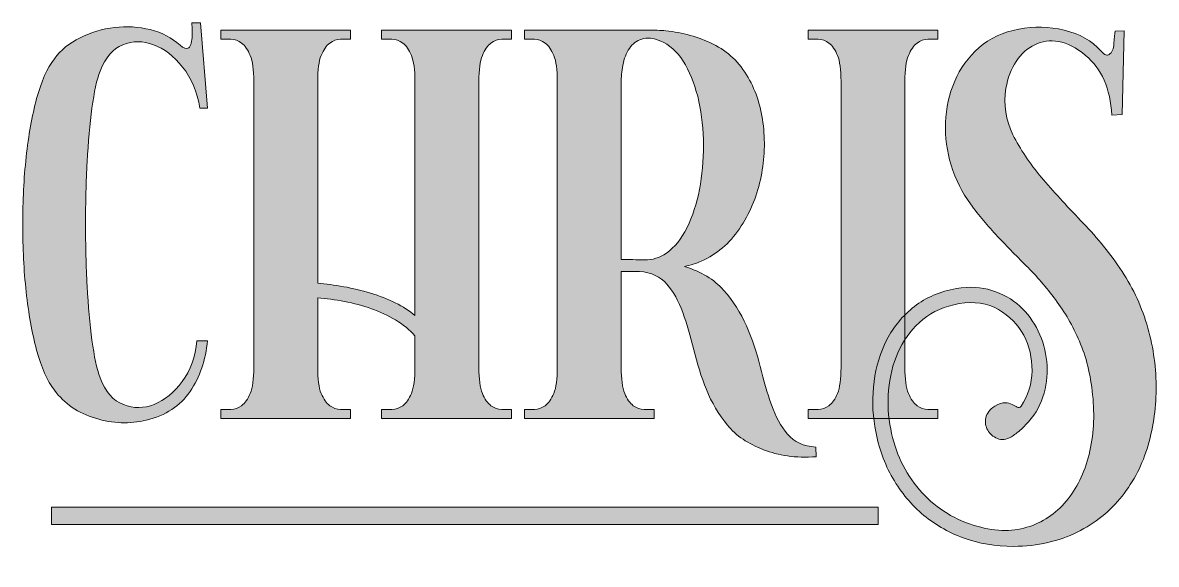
# Model space of a CAD drawing. Header units: inches. Extents: x 51 to 1029, y -812 to -272.
# Drawn here: x 50.5 to 389.5, y -611.8 to -449.8 of the extents above; entities that cross this region are included whole.
import ezdxf

# ---------------------------------------------------------------- set-up
doc = ezdxf.new("R2010")
doc.units = ezdxf.units.IN
doc.header["$MEASUREMENT"] = 0
doc.layers.add('Layer 1', color=7, linetype='Continuous')

# ---------------------------------------------------------------- blocks, each defined once
blk = doc.blocks.new('block 3')
at = {"layer": 'Layer 1', "true_color": 0xd81c2b}
h = blk.add_hatch(color=242, dxfattribs=at)
h.dxf.hatch_style = 2
edge = h.paths.add_edge_path()
edge.add_spline(control_points=[(73.64, -464.28), (72.68, -466.85), (71.88, -470.55), (71.23, -475.37), (70.59, -480.19), (70.11, -485.54), (69.79, -491.43), (69.47, -497.33), (69.31, -503.51), (69.31, -509.99), (69.31, -516.47), (69.47, -522.69), (69.79, -528.63), (70.11, -534.58), (70.59, -539.96), (71.23, -544.78), (71.88, -549.6), (72.68, -553.35), (73.64, -556.03), (75.25, -560.2), (77.58, -562.88), (80.63, -564.06), (83.69, -565.24), (86.76, -565.21), (89.87, -563.98), (92.98, -562.75), (95.76, -560.47), (98.23, -557.15), (100.69, -553.83), (102.14, -549.76), (102.56, -544.94), (102.56, -544.94), (105.78, -544.94), (105.78, -544.94), (105.24, -550.72), (103.5, -555.79), (100.56, -560.12), (97.61, -564.46), (93.25, -567.33), (87.46, -568.72), (82.53, -569.9), (77.47, -569.71), (72.28, -568.16), (67.08, -566.61), (62.98, -563.79), (59.99, -559.72), (57.84, -556.94), (56.08, -552.95), (54.68, -547.75), (53.29, -542.56), (52.25, -536.75), (51.55, -530.32), (50.85, -523.89), (50.51, -517.17), (50.51, -510.15), (50.51, -503.14), (50.85, -496.42), (51.55, -489.99), (52.25, -483.56), (53.29, -477.75), (54.68, -472.55), (56.08, -467.36), (57.84, -463.37), (59.99, -460.59), (61.92, -458.01), (64.48, -455.93), (67.7, -454.32), (70.91, -452.71), (74.34, -451.7), (77.98, -451.27), (81.62, -450.84), (85.19, -451.05), (88.67, -451.91), (92.15, -452.77), (95.12, -454.32), (97.58, -456.57), (98.55, -457.53), (99.4, -457.8), (100.16, -457.37), (100.48, -457.05), (100.72, -456.57), (100.88, -455.93), (101.04, -455.28), (101.14, -454.56), (101.2, -453.76), (101.25, -452.95), (101.25, -452.21), (101.2, -451.51), (101.14, -450.81), (101.12, -450.25), (101.12, -449.82), (101.12, -449.82), (103.69, -449.82), (103.69, -449.82), (103.69, -449.82), (105.78, -475.37), (105.78, -475.37), (105.78, -475.37), (103.53, -475.37), (103.53, -475.37), (102.67, -470.44), (100.93, -466.34), (98.31, -463.08), (95.68, -459.81), (92.79, -457.59), (89.63, -456.41), (86.47, -455.23), (83.42, -455.23), (80.47, -456.41), (77.53, -457.59), (75.25, -460.21), (73.64, -464.28)], knot_values=[0, 0, 0, 0, 1, 1, 1, 2, 2, 2, 3, 3, 3, 4, 4, 4, 5, 5, 5, 6, 6, 6, 7, 7, 7, 8, 8, 8, 9, 9, 9, 10, 10, 10, 11, 11, 11, 12, 12, 12, 13, 13, 13, 14, 14, 14, 15, 15, 15, 16, 16, 16, 17, 17, 17, 18, 18, 18, 19, 19, 19, 20, 20, 20, 21, 21, 21, 22, 22, 22, 23, 23, 23, 24, 24, 24, 25, 25, 25, 26, 26, 26, 27, 27, 27, 28, 28, 28, 29, 29, 29, 30, 30, 30, 31, 31, 31, 32, 32, 32, 33, 33, 33, 34, 34, 34, 35, 35, 35, 36, 36, 36, 37, 37, 37, 37], degree=3, periodic=1)
h = blk.add_hatch(color=242, dxfattribs=at)
h.dxf.hatch_style = 2
edge = h.paths.add_edge_path()
edge.add_spline(control_points=[(196.72, -454.8), (195.86, -454.8), (194.87, -454.8), (193.75, -454.8), (192.62, -454.8), (191.55, -455.18), (190.54, -455.93), (189.52, -456.68), (188.66, -457.91), (187.96, -459.62), (187.27, -461.34), (186.92, -463.91), (186.92, -467.33), (186.92, -467.33), (186.92, -552.97), (186.92, -552.97), (186.92, -556.4), (187.27, -558.97), (187.96, -560.69), (188.66, -562.4), (189.52, -563.63), (190.54, -564.38), (191.55, -565.13), (192.62, -565.51), (193.75, -565.51), (194.87, -565.51), (195.86, -565.51), (196.72, -565.51), (196.72, -565.51), (196.72, -568.24), (196.72, -568.24), (196.72, -568.24), (157.84, -568.24), (157.84, -568.24), (157.84, -568.24), (157.84, -565.51), (157.84, -565.51), (158.69, -565.51), (159.71, -565.51), (160.89, -565.51), (162.07, -565.51), (163.16, -565.13), (164.18, -564.38), (165.2, -563.63), (166.06, -562.4), (166.75, -560.69), (167.45, -558.97), (167.8, -556.4), (167.8, -552.97), (167.8, -552.97), (167.8, -543.49), (167.8, -543.49), (166.19, -541.67), (164.26, -540.1), (162.02, -538.75), (159.77, -537.42), (157.36, -536.29), (154.79, -535.38), (152.21, -534.47), (149.53, -533.75), (146.75, -533.21), (143.96, -532.67), (141.29, -532.3), (138.72, -532.09), (138.72, -532.09), (138.72, -552.97), (138.72, -552.97), (138.72, -556.4), (139.06, -558.97), (139.76, -560.69), (140.46, -562.4), (141.31, -563.63), (142.33, -564.38), (143.35, -565.13), (144.42, -565.51), (145.55, -565.51), (146.67, -565.51), (147.66, -565.51), (148.52, -565.51), (148.52, -565.51), (148.52, -568.24), (148.52, -568.24), (148.52, -568.24), (109.8, -568.24), (109.8, -568.24), (109.8, -568.24), (109.8, -565.51), (109.8, -565.51), (110.65, -565.51), (111.64, -565.51), (112.77, -565.51), (113.89, -565.51), (114.96, -565.13), (115.98, -564.38), (117, -563.63), (117.85, -562.4), (118.55, -560.69), (119.25, -558.97), (119.6, -556.4), (119.6, -552.97), (119.6, -552.97), (119.6, -467.33), (119.6, -467.33), (119.6, -463.91), (119.25, -461.34), (118.55, -459.62), (117.85, -457.91), (117, -456.68), (115.98, -455.93), (114.96, -455.18), (113.89, -454.8), (112.77, -454.8), (111.64, -454.8), (110.65, -454.8), (109.8, -454.8), (109.8, -454.8), (109.8, -452.07), (109.8, -452.07), (109.8, -452.07), (148.52, -452.07), (148.52, -452.07), (148.52, -452.07), (148.52, -454.8), (148.52, -454.8), (147.66, -454.8), (146.67, -454.8), (145.55, -454.8), (144.42, -454.8), (143.35, -455.18), (142.33, -455.93), (141.31, -456.68), (140.46, -457.91), (139.76, -459.62), (139.06, -461.34), (138.72, -463.91), (138.72, -467.33), (138.72, -467.33), (138.72, -527.75), (138.72, -527.75), (141.18, -527.96), (143.78, -528.31), (146.51, -528.79), (149.24, -529.27), (151.92, -529.92), (154.54, -530.72), (157.17, -531.52), (159.63, -532.49), (161.93, -533.61), (164.24, -534.74), (166.19, -536), (167.8, -537.39), (167.8, -537.39), (167.8, -467.33), (167.8, -467.33), (167.8, -463.91), (167.45, -461.34), (166.75, -459.62), (166.06, -457.91), (165.2, -456.68), (164.18, -455.93), (163.16, -455.18), (162.07, -454.8), (160.89, -454.8), (159.71, -454.8), (158.69, -454.8), (157.84, -454.8), (157.84, -454.8), (157.84, -452.07), (157.84, -452.07), (157.84, -452.07), (196.72, -452.07), (196.72, -452.07), (196.72, -452.07), (196.72, -454.8), (196.72, -454.8)], knot_values=[0, 0, 0, 0, 1, 1, 1, 2, 2, 2, 3, 3, 3, 4, 4, 4, 5, 5, 5, 6, 6, 6, 7, 7, 7, 8, 8, 8, 9, 9, 9, 10, 10, 10, 11, 11, 11, 12, 12, 12, 13, 13, 13, 14, 14, 14, 15, 15, 15, 16, 16, 16, 17, 17, 17, 18, 18, 18, 19, 19, 19, 20, 20, 20, 21, 21, 21, 22, 22, 22, 23, 23, 23, 24, 24, 24, 25, 25, 25, 26, 26, 26, 27, 27, 27, 28, 28, 28, 29, 29, 29, 30, 30, 30, 31, 31, 31, 32, 32, 32, 33, 33, 33, 34, 34, 34, 35, 35, 35, 36, 36, 36, 37, 37, 37, 38, 38, 38, 39, 39, 39, 40, 40, 40, 41, 41, 41, 42, 42, 42, 43, 43, 43, 44, 44, 44, 45, 45, 45, 46, 46, 46, 47, 47, 47, 48, 48, 48, 49, 49, 49, 50, 50, 50, 51, 51, 51, 52, 52, 52, 53, 53, 53, 54, 54, 54, 55, 55, 55, 56, 56, 56, 57, 57, 57, 58, 58, 58, 58], degree=3, periodic=1)
h = blk.add_hatch(color=242, dxfattribs=at)
h.dxf.hatch_style = 2
edge = h.paths.add_edge_path()
edge.add_spline(control_points=[(232.71, -452.07), (234.42, -452.07), (236.11, -452.07), (237.77, -452.07), (239.43, -452.07), (241.12, -452.12), (242.83, -452.23), (247.87, -452.77), (252.58, -454.11), (256.97, -456.25), (261.36, -458.39), (264.85, -461.71), (267.42, -466.21), (269.88, -470.39), (271.4, -475.21), (272, -480.67), (272.58, -486.13), (272.29, -491.52), (271.11, -496.82), (269.93, -502.12), (267.84, -507), (264.85, -511.44), (261.85, -515.89), (258.04, -519.13), (253.44, -521.16), (252.69, -521.48), (251.88, -521.78), (251.03, -522.04), (250.17, -522.31), (249.31, -522.55), (248.46, -522.77), (253.38, -524.27), (257.27, -526.62), (260.11, -529.84), (262.94, -533.05), (265.22, -536.61), (266.93, -540.52), (268.65, -544.43), (270.01, -548.47), (271.03, -552.65), (272.05, -556.83), (273.17, -560.66), (274.4, -564.14), (275.63, -567.62), (277.24, -570.54), (279.23, -572.9), (281.21, -575.25), (284.02, -576.54), (287.66, -576.75), (287.66, -576.75), (287.82, -579.65), (287.82, -579.65), (284.71, -579.86), (281.85, -579.78), (279.23, -579.41), (276.6, -579.03), (274.22, -578.41), (272.07, -577.56), (267.47, -575.84), (263.85, -573.38), (261.23, -570.17), (258.6, -566.95), (256.52, -563.42), (254.96, -559.56), (253.41, -555.71), (252.15, -551.74), (251.19, -547.67), (250.22, -543.6), (249.12, -539.88), (247.89, -536.5), (246.66, -533.13), (245.08, -530.32), (243.15, -528.07), (241.23, -525.82), (238.49, -524.53), (234.96, -524.21), (234.96, -524.21), (229.5, -524.21), (229.5, -524.21), (229.5, -524.21), (229.5, -552.97), (229.5, -552.97), (229.5, -556.4), (229.84, -558.97), (230.54, -560.69), (231.24, -562.4), (232.09, -563.63), (233.11, -564.38), (234.13, -565.13), (235.2, -565.51), (236.32, -565.51), (237.45, -565.51), (238.44, -565.51), (239.3, -565.51), (239.3, -565.51), (239.3, -568.24), (239.3, -568.24), (239.3, -568.24), (200.57, -568.24), (200.57, -568.24), (200.57, -568.24), (200.57, -565.51), (200.57, -565.51), (201.43, -565.51), (202.42, -565.51), (203.55, -565.51), (204.67, -565.51), (205.74, -565.13), (206.76, -564.38), (207.78, -563.63), (208.63, -562.4), (209.33, -560.69), (210.03, -558.97), (210.38, -556.4), (210.38, -552.97), (210.38, -552.97), (210.38, -467.33), (210.38, -467.33), (210.38, -463.91), (210.03, -461.34), (209.33, -459.62), (208.63, -457.91), (207.78, -456.68), (206.76, -455.93), (205.74, -455.18), (204.67, -454.8), (203.55, -454.8), (202.42, -454.8), (201.43, -454.8), (200.57, -454.8), (200.57, -454.8), (200.57, -452.07), (200.57, -452.07), (200.57, -452.07), (232.71, -452.07), (232.71, -452.07)], knot_values=[0, 0, 0, 0, 1, 1, 1, 2, 2, 2, 3, 3, 3, 4, 4, 4, 5, 5, 5, 6, 6, 6, 7, 7, 7, 8, 8, 8, 9, 9, 9, 10, 10, 10, 11, 11, 11, 12, 12, 12, 13, 13, 13, 14, 14, 14, 15, 15, 15, 16, 16, 16, 17, 17, 17, 18, 18, 18, 19, 19, 19, 20, 20, 20, 21, 21, 21, 22, 22, 22, 23, 23, 23, 24, 24, 24, 25, 25, 25, 26, 26, 26, 27, 27, 27, 28, 28, 28, 29, 29, 29, 30, 30, 30, 31, 31, 31, 32, 32, 32, 33, 33, 33, 34, 34, 34, 35, 35, 35, 36, 36, 36, 37, 37, 37, 38, 38, 38, 39, 39, 39, 40, 40, 40, 41, 41, 41, 42, 42, 42, 43, 43, 43, 44, 44, 44, 45, 45, 45, 45], degree=3, periodic=1)
edge = h.paths.add_edge_path()
edge.add_spline(control_points=[(229.5, -520.68), (231.85, -520.68), (234.18, -520.71), (236.48, -520.76), (238.79, -520.81), (240.96, -520.14), (242.99, -518.75), (245.46, -517.04), (247.52, -514.49), (249.18, -511.12), (250.84, -507.74), (252.07, -503.94), (252.87, -499.71), (253.68, -495.48), (254.08, -491.06), (254.08, -486.45), (254.08, -481.85), (253.62, -477.48), (252.71, -473.36), (251.8, -469.24), (250.47, -465.59), (248.7, -462.43), (246.93, -459.27), (244.76, -457.05), (242.19, -455.77), (239.83, -454.59), (237.85, -454.19), (236.25, -454.56), (234.64, -454.94), (233.32, -455.77), (232.31, -457.05), (231.29, -458.34), (230.57, -459.92), (230.14, -461.79), (229.71, -463.67), (229.5, -465.51), (229.5, -467.33), (229.5, -467.33), (229.5, -520.68), (229.5, -520.68)], knot_values=[0, 0, 0, 0, 1, 1, 1, 2, 2, 2, 3, 3, 3, 4, 4, 4, 5, 5, 5, 6, 6, 6, 7, 7, 7, 8, 8, 8, 9, 9, 9, 10, 10, 10, 11, 11, 11, 12, 12, 12, 13, 13, 13, 13], degree=3, periodic=1)
h = blk.add_hatch(color=242, dxfattribs=at)
h.dxf.hatch_style = 2
edge = h.paths.add_edge_path()
edge.add_spline(control_points=[(324.13, -454.8), (323.28, -454.8), (322.29, -454.8), (321.16, -454.8), (320.04, -454.8), (318.97, -455.18), (317.95, -455.93), (316.93, -456.68), (316.07, -457.91), (315.38, -459.62), (314.68, -461.34), (314.33, -463.91), (314.33, -467.33), (314.33, -467.33), (314.33, -552.97), (314.33, -552.97), (314.33, -556.4), (314.68, -558.97), (315.38, -560.69), (316.07, -562.4), (316.93, -563.63), (317.95, -564.38), (318.97, -565.13), (320.04, -565.51), (321.16, -565.51), (322.29, -565.51), (323.28, -565.51), (324.13, -565.51), (324.13, -565.51), (324.13, -568.24), (324.13, -568.24), (324.13, -568.24), (285.41, -568.24), (285.41, -568.24), (285.41, -568.24), (285.41, -565.51), (285.41, -565.51), (286.27, -565.51), (287.26, -565.51), (288.38, -565.51), (289.51, -565.51), (290.58, -565.13), (291.6, -564.38), (292.61, -563.63), (293.47, -562.4), (294.17, -560.69), (294.86, -558.97), (295.21, -556.4), (295.21, -552.97), (295.21, -552.97), (295.21, -467.33), (295.21, -467.33), (295.21, -463.91), (294.86, -461.34), (294.17, -459.62), (293.47, -457.91), (292.61, -456.68), (291.6, -455.93), (290.58, -455.18), (289.51, -454.8), (288.38, -454.8), (287.26, -454.8), (286.27, -454.8), (285.41, -454.8), (285.41, -454.8), (285.41, -452.07), (285.41, -452.07), (285.41, -452.07), (324.13, -452.07), (324.13, -452.07), (324.13, -452.07), (324.13, -454.8), (324.13, -454.8)], knot_values=[0, 0, 0, 0, 1, 1, 1, 2, 2, 2, 3, 3, 3, 4, 4, 4, 5, 5, 5, 6, 6, 6, 7, 7, 7, 8, 8, 8, 9, 9, 9, 10, 10, 10, 11, 11, 11, 12, 12, 12, 13, 13, 13, 14, 14, 14, 15, 15, 15, 16, 16, 16, 17, 17, 17, 18, 18, 18, 19, 19, 19, 20, 20, 20, 21, 21, 21, 22, 22, 22, 23, 23, 23, 24, 24, 24, 24], degree=3, periodic=1)
h = blk.add_hatch(color=242, dxfattribs=at)
h.dxf.hatch_style = 2
edge = h.paths.add_edge_path()
edge.add_spline(control_points=[(346.79, -606.48), (341.43, -606.48), (336.42, -605.62), (331.76, -603.91), (327.11, -602.19), (322.96, -599.75), (319.31, -596.6), (315.67, -593.44), (312.65, -589.66), (310.23, -585.27), (307.82, -580.88), (306.19, -576), (305.33, -570.65), (304.59, -566.15), (304.51, -561.65), (305.09, -557.15), (305.68, -552.65), (306.97, -548.47), (308.95, -544.62), (310.93, -540.76), (313.66, -537.47), (317.14, -534.74), (320.63, -532.01), (324.83, -530.21), (329.76, -529.35), (333.61, -528.71), (337.15, -528.9), (340.36, -529.92), (343.58, -530.94), (346.33, -532.49), (348.64, -534.58), (350.94, -536.67), (352.79, -539.16), (354.18, -542.05), (355.57, -544.94), (356.43, -547.97), (356.75, -551.13), (357.07, -554.29), (356.8, -557.45), (355.95, -560.6), (355.09, -563.77), (353.54, -566.63), (351.29, -569.2), (350.54, -570.06), (349.71, -570.89), (348.8, -571.69), (347.89, -572.5), (347, -573.16), (346.15, -573.7), (344.64, -574.56), (343.25, -574.72), (341.97, -574.18), (340.68, -573.65), (339.72, -572.82), (339.08, -571.69), (338.43, -570.57), (338.25, -569.33), (338.51, -568), (338.78, -566.66), (339.66, -565.51), (341.16, -564.54), (342.45, -563.79), (343.49, -563.44), (344.3, -563.5), (345.1, -563.55), (345.8, -563.71), (346.39, -563.98), (346.97, -564.25), (347.48, -564.52), (347.91, -564.78), (348.34, -565.05), (348.72, -564.97), (349.04, -564.54), (351.18, -561.33), (352.28, -557.79), (352.33, -553.94), (352.38, -550.08), (351.55, -546.55), (349.84, -543.33), (348.13, -540.12), (345.61, -537.55), (342.29, -535.62), (338.97, -533.69), (335.06, -533.11), (330.56, -533.85), (326.28, -534.6), (322.66, -536.18), (319.71, -538.59), (316.77, -541), (314.47, -543.89), (312.81, -547.27), (311.15, -550.64), (310.07, -554.32), (309.59, -558.28), (309.11, -562.24), (309.19, -566.15), (309.83, -570.01), (311.01, -577.18), (313.69, -583.37), (317.87, -588.56), (322.04, -593.76), (327.29, -597.48), (333.61, -599.73), (339.72, -601.87), (345.15, -602.3), (349.92, -601.02), (354.69, -599.73), (358.7, -597.26), (361.97, -593.63), (365.24, -589.98), (367.62, -585.43), (369.12, -579.97), (370.62, -574.5), (371.1, -568.61), (370.57, -562.29), (370.03, -556.08), (368.8, -550.64), (366.87, -545.98), (364.95, -541.33), (362.62, -537.12), (359.88, -533.37), (357.15, -529.62), (354.23, -526.2), (351.13, -523.09), (348.02, -519.98), (344.99, -516.88), (342.05, -513.77), (339.1, -510.66), (336.4, -507.42), (333.93, -504.05), (331.47, -500.67), (329.54, -496.79), (328.15, -492.4), (326.87, -488.33), (326.3, -484.1), (326.46, -479.71), (326.62, -475.32), (327.53, -471.19), (329.2, -467.33), (330.85, -463.48), (333.29, -460.13), (336.51, -457.29), (339.72, -454.45), (343.68, -452.61), (348.4, -451.75), (352.89, -450.89), (357.42, -451), (361.97, -452.07), (366.52, -453.14), (370.19, -455.23), (372.98, -458.34), (374.05, -459.52), (374.85, -459.84), (375.39, -459.3), (376.24, -458.77), (376.73, -457.67), (376.83, -456.01), (376.94, -454.35), (377.05, -453.14), (377.16, -452.39), (377.16, -452.39), (379.89, -452.23), (379.89, -452.23), (379.89, -452.23), (379.24, -477.3), (379.24, -477.3), (379.24, -477.3), (376.19, -477.46), (376.19, -477.46), (375.76, -469.53), (373.14, -463.59), (368.32, -459.62), (365.53, -457.27), (362.86, -455.87), (360.29, -455.44), (357.71, -455.02), (355.33, -455.34), (353.13, -456.41), (350.94, -457.48), (349.09, -459.14), (347.59, -461.39), (346.09, -463.64), (345.07, -466.32), (344.54, -469.42), (343.79, -474.35), (344.48, -478.98), (346.63, -483.32), (348.77, -487.66), (351.61, -491.92), (355.14, -496.09), (358.68, -500.27), (362.59, -504.56), (366.87, -508.95), (371.16, -513.34), (375.07, -518.11), (378.6, -523.25), (382.14, -528.39), (384.81, -533.99), (386.64, -540.04), (388.46, -546.09), (389.39, -552.2), (389.45, -558.36), (389.5, -564.52), (388.7, -570.46), (387.04, -576.19), (385.38, -581.92), (382.78, -587.01), (379.24, -591.46), (375.71, -595.9), (371.24, -599.49), (365.83, -602.22), (360.42, -604.95), (354.07, -606.37), (346.79, -606.48)], knot_values=[0, 0, 0, 0, 1, 1, 1, 2, 2, 2, 3, 3, 3, 4, 4, 4, 5, 5, 5, 6, 6, 6, 7, 7, 7, 8, 8, 8, 9, 9, 9, 10, 10, 10, 11, 11, 11, 12, 12, 12, 13, 13, 13, 14, 14, 14, 15, 15, 15, 16, 16, 16, 17, 17, 17, 18, 18, 18, 19, 19, 19, 20, 20, 20, 21, 21, 21, 22, 22, 22, 23, 23, 23, 24, 24, 24, 25, 25, 25, 26, 26, 26, 27, 27, 27, 28, 28, 28, 29, 29, 29, 30, 30, 30, 31, 31, 31, 32, 32, 32, 33, 33, 33, 34, 34, 34, 35, 35, 35, 36, 36, 36, 37, 37, 37, 38, 38, 38, 39, 39, 39, 40, 40, 40, 41, 41, 41, 42, 42, 42, 43, 43, 43, 44, 44, 44, 45, 45, 45, 46, 46, 46, 47, 47, 47, 48, 48, 48, 49, 49, 49, 50, 50, 50, 51, 51, 51, 52, 52, 52, 53, 53, 53, 54, 54, 54, 55, 55, 55, 56, 56, 56, 57, 57, 57, 58, 58, 58, 59, 59, 59, 60, 60, 60, 61, 61, 61, 62, 62, 62, 63, 63, 63, 64, 64, 64, 65, 65, 65, 66, 66, 66, 67, 67, 67, 68, 68, 68, 69, 69, 69, 70, 70, 70, 71, 71, 71, 71], degree=3, periodic=1)
at = {"layer": 'Layer 1', "lineweight": 0}
for points, knots in [([(73.64, -464.28), (72.68, -466.85), (71.88, -470.55), (71.23, -475.37), (70.59, -480.19), (70.11, -485.54), (69.79, -491.43), (69.47, -497.33), (69.31, -503.51), (69.31, -509.99), (69.31, -516.47), (69.47, -522.69), (69.79, -528.63), (70.11, -534.58), (70.59, -539.96), (71.23, -544.78), (71.88, -549.6), (72.68, -553.35), (73.64, -556.03), (75.25, -560.2), (77.58, -562.88), (80.63, -564.06), (83.69, -565.24), (86.76, -565.21), (89.87, -563.98), (92.98, -562.75), (95.76, -560.47), (98.23, -557.15), (100.69, -553.83), (102.14, -549.76), (102.56, -544.94), (102.56, -544.94), (105.78, -544.94), (105.78, -544.94), (105.24, -550.72), (103.5, -555.79), (100.56, -560.12), (97.61, -564.46), (93.25, -567.33), (87.46, -568.72), (82.53, -569.9), (77.47, -569.71), (72.28, -568.16), (67.08, -566.61), (62.98, -563.79), (59.99, -559.72), (57.84, -556.94), (56.08, -552.95), (54.68, -547.75), (53.29, -542.56), (52.25, -536.75), (51.55, -530.32), (50.85, -523.89), (50.51, -517.17), (50.51, -510.15), (50.51, -503.14), (50.85, -496.42), (51.55, -489.99), (52.25, -483.56), (53.29, -477.75), (54.68, -472.55), (56.08, -467.36), (57.84, -463.37), (59.99, -460.59), (61.92, -458.01), (64.48, -455.93), (67.7, -454.32), (70.91, -452.71), (74.34, -451.7), (77.98, -451.27), (81.62, -450.84), (85.19, -451.05), (88.67, -451.91), (92.15, -452.77), (95.12, -454.32), (97.58, -456.57), (98.55, -457.53), (99.4, -457.8), (100.16, -457.37), (100.48, -457.05), (100.72, -456.57), (100.88, -455.93), (101.04, -455.28), (101.14, -454.56), (101.2, -453.76), (101.25, -452.95), (101.25, -452.21), (101.2, -451.51), (101.14, -450.81), (101.12, -450.25), (101.12, -449.82), (101.12, -449.82), (103.69, -449.82), (103.69, -449.82), (103.69, -449.82), (105.78, -475.37), (105.78, -475.37), (105.78, -475.37), (103.53, -475.37), (103.53, -475.37), (102.67, -470.44), (100.93, -466.34), (98.31, -463.08), (95.68, -459.81), (92.79, -457.59), (89.63, -456.41), (86.47, -455.23), (83.42, -455.23), (80.47, -456.41), (77.53, -457.59), (75.25, -460.21), (73.64, -464.28)], [0, 0, 0, 0, 1, 1, 1, 2, 2, 2, 3, 3, 3, 4, 4, 4, 5, 5, 5, 6, 6, 6, 7, 7, 7, 8, 8, 8, 9, 9, 9, 10, 10, 10, 11, 11, 11, 12, 12, 12, 13, 13, 13, 14, 14, 14, 15, 15, 15, 16, 16, 16, 17, 17, 17, 18, 18, 18, 19, 19, 19, 20, 20, 20, 21, 21, 21, 22, 22, 22, 23, 23, 23, 24, 24, 24, 25, 25, 25, 26, 26, 26, 27, 27, 27, 28, 28, 28, 29, 29, 29, 30, 30, 30, 31, 31, 31, 32, 32, 32, 33, 33, 33, 34, 34, 34, 35, 35, 35, 36, 36, 36, 37, 37, 37, 37]), ([(196.72, -454.8), (195.86, -454.8), (194.87, -454.8), (193.75, -454.8), (192.62, -454.8), (191.55, -455.18), (190.54, -455.93), (189.52, -456.68), (188.66, -457.91), (187.96, -459.62), (187.27, -461.34), (186.92, -463.91), (186.92, -467.33), (186.92, -467.33), (186.92, -552.97), (186.92, -552.97), (186.92, -556.4), (187.27, -558.97), (187.96, -560.69), (188.66, -562.4), (189.52, -563.63), (190.54, -564.38), (191.55, -565.13), (192.62, -565.51), (193.75, -565.51), (194.87, -565.51), (195.86, -565.51), (196.72, -565.51), (196.72, -565.51), (196.72, -568.24), (196.72, -568.24), (196.72, -568.24), (157.84, -568.24), (157.84, -568.24), (157.84, -568.24), (157.84, -565.51), (157.84, -565.51), (158.69, -565.51), (159.71, -565.51), (160.89, -565.51), (162.07, -565.51), (163.16, -565.13), (164.18, -564.38), (165.2, -563.63), (166.06, -562.4), (166.75, -560.69), (167.45, -558.97), (167.8, -556.4), (167.8, -552.97), (167.8, -552.97), (167.8, -543.49), (167.8, -543.49), (166.19, -541.67), (164.26, -540.1), (162.02, -538.75), (159.77, -537.42), (157.36, -536.29), (154.79, -535.38), (152.21, -534.47), (149.53, -533.75), (146.75, -533.21), (143.96, -532.67), (141.29, -532.3), (138.72, -532.09), (138.72, -532.09), (138.72, -552.97), (138.72, -552.97), (138.72, -556.4), (139.06, -558.97), (139.76, -560.69), (140.46, -562.4), (141.31, -563.63), (142.33, -564.38), (143.35, -565.13), (144.42, -565.51), (145.55, -565.51), (146.67, -565.51), (147.66, -565.51), (148.52, -565.51), (148.52, -565.51), (148.52, -568.24), (148.52, -568.24), (148.52, -568.24), (109.8, -568.24), (109.8, -568.24), (109.8, -568.24), (109.8, -565.51), (109.8, -565.51), (110.65, -565.51), (111.64, -565.51), (112.77, -565.51), (113.89, -565.51), (114.96, -565.13), (115.98, -564.38), (117, -563.63), (117.85, -562.4), (118.55, -560.69), (119.25, -558.97), (119.6, -556.4), (119.6, -552.97), (119.6, -552.97), (119.6, -467.33), (119.6, -467.33), (119.6, -463.91), (119.25, -461.34), (118.55, -459.62), (117.85, -457.91), (117, -456.68), (115.98, -455.93), (114.96, -455.18), (113.89, -454.8), (112.77, -454.8), (111.64, -454.8), (110.65, -454.8), (109.8, -454.8), (109.8, -454.8), (109.8, -452.07), (109.8, -452.07), (109.8, -452.07), (148.52, -452.07), (148.52, -452.07), (148.52, -452.07), (148.52, -454.8), (148.52, -454.8), (147.66, -454.8), (146.67, -454.8), (145.55, -454.8), (144.42, -454.8), (143.35, -455.18), (142.33, -455.93), (141.31, -456.68), (140.46, -457.91), (139.76, -459.62), (139.06, -461.34), (138.72, -463.91), (138.72, -467.33), (138.72, -467.33), (138.72, -527.75), (138.72, -527.75), (141.18, -527.96), (143.78, -528.31), (146.51, -528.79), (149.24, -529.27), (151.92, -529.92), (154.54, -530.72), (157.17, -531.52), (159.63, -532.49), (161.93, -533.61), (164.24, -534.74), (166.19, -536), (167.8, -537.39), (167.8, -537.39), (167.8, -467.33), (167.8, -467.33), (167.8, -463.91), (167.45, -461.34), (166.75, -459.62), (166.06, -457.91), (165.2, -456.68), (164.18, -455.93), (163.16, -455.18), (162.07, -454.8), (160.89, -454.8), (159.71, -454.8), (158.69, -454.8), (157.84, -454.8), (157.84, -454.8), (157.84, -452.07), (157.84, -452.07), (157.84, -452.07), (196.72, -452.07), (196.72, -452.07), (196.72, -452.07), (196.72, -454.8), (196.72, -454.8)], [0, 0, 0, 0, 1, 1, 1, 2, 2, 2, 3, 3, 3, 4, 4, 4, 5, 5, 5, 6, 6, 6, 7, 7, 7, 8, 8, 8, 9, 9, 9, 10, 10, 10, 11, 11, 11, 12, 12, 12, 13, 13, 13, 14, 14, 14, 15, 15, 15, 16, 16, 16, 17, 17, 17, 18, 18, 18, 19, 19, 19, 20, 20, 20, 21, 21, 21, 22, 22, 22, 23, 23, 23, 24, 24, 24, 25, 25, 25, 26, 26, 26, 27, 27, 27, 28, 28, 28, 29, 29, 29, 30, 30, 30, 31, 31, 31, 32, 32, 32, 33, 33, 33, 34, 34, 34, 35, 35, 35, 36, 36, 36, 37, 37, 37, 38, 38, 38, 39, 39, 39, 40, 40, 40, 41, 41, 41, 42, 42, 42, 43, 43, 43, 44, 44, 44, 45, 45, 45, 46, 46, 46, 47, 47, 47, 48, 48, 48, 49, 49, 49, 50, 50, 50, 51, 51, 51, 52, 52, 52, 53, 53, 53, 54, 54, 54, 55, 55, 55, 56, 56, 56, 57, 57, 57, 58, 58, 58, 58]), ([(232.71, -452.07), (234.42, -452.07), (236.11, -452.07), (237.77, -452.07), (239.43, -452.07), (241.12, -452.12), (242.83, -452.23), (247.87, -452.77), (252.58, -454.11), (256.97, -456.25), (261.36, -458.39), (264.85, -461.71), (267.42, -466.21), (269.88, -470.39), (271.4, -475.21), (272, -480.67), (272.58, -486.13), (272.29, -491.52), (271.11, -496.82), (269.93, -502.12), (267.84, -507), (264.85, -511.44), (261.85, -515.89), (258.04, -519.13), (253.44, -521.16), (252.69, -521.48), (251.88, -521.78), (251.03, -522.04), (250.17, -522.31), (249.31, -522.55), (248.46, -522.77), (253.38, -524.27), (257.27, -526.62), (260.11, -529.84), (262.94, -533.05), (265.22, -536.61), (266.93, -540.52), (268.65, -544.43), (270.01, -548.47), (271.03, -552.65), (272.05, -556.83), (273.17, -560.66), (274.4, -564.14), (275.63, -567.62), (277.24, -570.54), (279.23, -572.9), (281.21, -575.25), (284.02, -576.54), (287.66, -576.75), (287.66, -576.75), (287.82, -579.65), (287.82, -579.65), (284.71, -579.86), (281.85, -579.78), (279.23, -579.41), (276.6, -579.03), (274.22, -578.41), (272.07, -577.56), (267.47, -575.84), (263.85, -573.38), (261.23, -570.17), (258.6, -566.95), (256.52, -563.42), (254.96, -559.56), (253.41, -555.71), (252.15, -551.74), (251.19, -547.67), (250.22, -543.6), (249.12, -539.88), (247.89, -536.5), (246.66, -533.13), (245.08, -530.32), (243.15, -528.07), (241.23, -525.82), (238.49, -524.53), (234.96, -524.21), (234.96, -524.21), (229.5, -524.21), (229.5, -524.21), (229.5, -524.21), (229.5, -552.97), (229.5, -552.97), (229.5, -556.4), (229.84, -558.97), (230.54, -560.69), (231.24, -562.4), (232.09, -563.63), (233.11, -564.38), (234.13, -565.13), (235.2, -565.51), (236.32, -565.51), (237.45, -565.51), (238.44, -565.51), (239.3, -565.51), (239.3, -565.51), (239.3, -568.24), (239.3, -568.24), (239.3, -568.24), (200.57, -568.24), (200.57, -568.24), (200.57, -568.24), (200.57, -565.51), (200.57, -565.51), (201.43, -565.51), (202.42, -565.51), (203.55, -565.51), (204.67, -565.51), (205.74, -565.13), (206.76, -564.38), (207.78, -563.63), (208.63, -562.4), (209.33, -560.69), (210.03, -558.97), (210.38, -556.4), (210.38, -552.97), (210.38, -552.97), (210.38, -467.33), (210.38, -467.33), (210.38, -463.91), (210.03, -461.34), (209.33, -459.62), (208.63, -457.91), (207.78, -456.68), (206.76, -455.93), (205.74, -455.18), (204.67, -454.8), (203.55, -454.8), (202.42, -454.8), (201.43, -454.8), (200.57, -454.8), (200.57, -454.8), (200.57, -452.07), (200.57, -452.07), (200.57, -452.07), (232.71, -452.07), (232.71, -452.07)], [0, 0, 0, 0, 1, 1, 1, 2, 2, 2, 3, 3, 3, 4, 4, 4, 5, 5, 5, 6, 6, 6, 7, 7, 7, 8, 8, 8, 9, 9, 9, 10, 10, 10, 11, 11, 11, 12, 12, 12, 13, 13, 13, 14, 14, 14, 15, 15, 15, 16, 16, 16, 17, 17, 17, 18, 18, 18, 19, 19, 19, 20, 20, 20, 21, 21, 21, 22, 22, 22, 23, 23, 23, 24, 24, 24, 25, 25, 25, 26, 26, 26, 27, 27, 27, 28, 28, 28, 29, 29, 29, 30, 30, 30, 31, 31, 31, 32, 32, 32, 33, 33, 33, 34, 34, 34, 35, 35, 35, 36, 36, 36, 37, 37, 37, 38, 38, 38, 39, 39, 39, 40, 40, 40, 41, 41, 41, 42, 42, 42, 43, 43, 43, 44, 44, 44, 45, 45, 45, 45]), ([(229.5, -520.68), (231.85, -520.68), (234.18, -520.71), (236.48, -520.76), (238.79, -520.81), (240.96, -520.14), (242.99, -518.75), (245.46, -517.04), (247.52, -514.49), (249.18, -511.12), (250.84, -507.74), (252.07, -503.94), (252.87, -499.71), (253.68, -495.48), (254.08, -491.06), (254.08, -486.45), (254.08, -481.85), (253.62, -477.48), (252.71, -473.36), (251.8, -469.24), (250.47, -465.59), (248.7, -462.43), (246.93, -459.27), (244.76, -457.05), (242.19, -455.77), (239.83, -454.59), (237.85, -454.19), (236.25, -454.56), (234.64, -454.94), (233.32, -455.77), (232.31, -457.05), (231.29, -458.34), (230.57, -459.92), (230.14, -461.79), (229.71, -463.67), (229.5, -465.51), (229.5, -467.33), (229.5, -467.33), (229.5, -520.68), (229.5, -520.68)], [0, 0, 0, 0, 1, 1, 1, 2, 2, 2, 3, 3, 3, 4, 4, 4, 5, 5, 5, 6, 6, 6, 7, 7, 7, 8, 8, 8, 9, 9, 9, 10, 10, 10, 11, 11, 11, 12, 12, 12, 13, 13, 13, 13]), ([(324.13, -454.8), (323.28, -454.8), (322.29, -454.8), (321.16, -454.8), (320.04, -454.8), (318.97, -455.18), (317.95, -455.93), (316.93, -456.68), (316.07, -457.91), (315.38, -459.62), (314.68, -461.34), (314.33, -463.91), (314.33, -467.33), (314.33, -467.33), (314.33, -552.97), (314.33, -552.97), (314.33, -556.4), (314.68, -558.97), (315.38, -560.69), (316.07, -562.4), (316.93, -563.63), (317.95, -564.38), (318.97, -565.13), (320.04, -565.51), (321.16, -565.51), (322.29, -565.51), (323.28, -565.51), (324.13, -565.51), (324.13, -565.51), (324.13, -568.24), (324.13, -568.24), (324.13, -568.24), (285.41, -568.24), (285.41, -568.24), (285.41, -568.24), (285.41, -565.51), (285.41, -565.51), (286.27, -565.51), (287.26, -565.51), (288.38, -565.51), (289.51, -565.51), (290.58, -565.13), (291.6, -564.38), (292.61, -563.63), (293.47, -562.4), (294.17, -560.69), (294.86, -558.97), (295.21, -556.4), (295.21, -552.97), (295.21, -552.97), (295.21, -467.33), (295.21, -467.33), (295.21, -463.91), (294.86, -461.34), (294.17, -459.62), (293.47, -457.91), (292.61, -456.68), (291.6, -455.93), (290.58, -455.18), (289.51, -454.8), (288.38, -454.8), (287.26, -454.8), (286.27, -454.8), (285.41, -454.8), (285.41, -454.8), (285.41, -452.07), (285.41, -452.07), (285.41, -452.07), (324.13, -452.07), (324.13, -452.07), (324.13, -452.07), (324.13, -454.8), (324.13, -454.8)], [0, 0, 0, 0, 1, 1, 1, 2, 2, 2, 3, 3, 3, 4, 4, 4, 5, 5, 5, 6, 6, 6, 7, 7, 7, 8, 8, 8, 9, 9, 9, 10, 10, 10, 11, 11, 11, 12, 12, 12, 13, 13, 13, 14, 14, 14, 15, 15, 15, 16, 16, 16, 17, 17, 17, 18, 18, 18, 19, 19, 19, 20, 20, 20, 21, 21, 21, 22, 22, 22, 23, 23, 23, 24, 24, 24, 24]), ([(346.79, -606.48), (341.43, -606.48), (336.42, -605.62), (331.76, -603.91), (327.11, -602.19), (322.96, -599.75), (319.31, -596.6), (315.67, -593.44), (312.65, -589.66), (310.23, -585.27), (307.82, -580.88), (306.19, -576), (305.33, -570.65), (304.59, -566.15), (304.51, -561.65), (305.09, -557.15), (305.68, -552.65), (306.97, -548.47), (308.95, -544.62), (310.93, -540.76), (313.66, -537.47), (317.14, -534.74), (320.63, -532.01), (324.83, -530.21), (329.76, -529.35), (333.61, -528.71), (337.15, -528.9), (340.36, -529.92), (343.58, -530.94), (346.33, -532.49), (348.64, -534.58), (350.94, -536.67), (352.79, -539.16), (354.18, -542.05), (355.57, -544.94), (356.43, -547.97), (356.75, -551.13), (357.07, -554.29), (356.8, -557.45), (355.95, -560.6), (355.09, -563.77), (353.54, -566.63), (351.29, -569.2), (350.54, -570.06), (349.71, -570.89), (348.8, -571.69), (347.89, -572.5), (347, -573.16), (346.15, -573.7), (344.64, -574.56), (343.25, -574.72), (341.97, -574.18), (340.68, -573.65), (339.72, -572.82), (339.08, -571.69), (338.43, -570.57), (338.25, -569.33), (338.51, -568), (338.78, -566.66), (339.66, -565.51), (341.16, -564.54), (342.45, -563.79), (343.49, -563.44), (344.3, -563.5), (345.1, -563.55), (345.8, -563.71), (346.39, -563.98), (346.97, -564.25), (347.48, -564.52), (347.91, -564.78), (348.34, -565.05), (348.72, -564.97), (349.04, -564.54), (351.18, -561.33), (352.28, -557.79), (352.33, -553.94), (352.38, -550.08), (351.55, -546.55), (349.84, -543.33), (348.13, -540.12), (345.61, -537.55), (342.29, -535.62), (338.97, -533.69), (335.06, -533.11), (330.56, -533.85), (326.28, -534.6), (322.66, -536.18), (319.71, -538.59), (316.77, -541), (314.47, -543.89), (312.81, -547.27), (311.15, -550.64), (310.07, -554.32), (309.59, -558.28), (309.11, -562.24), (309.19, -566.15), (309.83, -570.01), (311.01, -577.18), (313.69, -583.37), (317.87, -588.56), (322.04, -593.76), (327.29, -597.48), (333.61, -599.73), (339.72, -601.87), (345.15, -602.3), (349.92, -601.02), (354.69, -599.73), (358.7, -597.26), (361.97, -593.63), (365.24, -589.98), (367.62, -585.43), (369.12, -579.97), (370.62, -574.5), (371.1, -568.61), (370.57, -562.29), (370.03, -556.08), (368.8, -550.64), (366.87, -545.98), (364.95, -541.33), (362.62, -537.12), (359.88, -533.37), (357.15, -529.62), (354.23, -526.2), (351.13, -523.09), (348.02, -519.98), (344.99, -516.88), (342.05, -513.77), (339.1, -510.66), (336.4, -507.42), (333.93, -504.05), (331.47, -500.67), (329.54, -496.79), (328.15, -492.4), (326.87, -488.33), (326.3, -484.1), (326.46, -479.71), (326.62, -475.32), (327.53, -471.19), (329.2, -467.33), (330.85, -463.48), (333.29, -460.13), (336.51, -457.29), (339.72, -454.45), (343.68, -452.61), (348.4, -451.75), (352.89, -450.89), (357.42, -451), (361.97, -452.07), (366.52, -453.14), (370.19, -455.23), (372.98, -458.34), (374.05, -459.52), (374.85, -459.84), (375.39, -459.3), (376.24, -458.77), (376.73, -457.67), (376.83, -456.01), (376.94, -454.35), (377.05, -453.14), (377.16, -452.39), (377.16, -452.39), (379.89, -452.23), (379.89, -452.23), (379.89, -452.23), (379.24, -477.3), (379.24, -477.3), (379.24, -477.3), (376.19, -477.46), (376.19, -477.46), (375.76, -469.53), (373.14, -463.59), (368.32, -459.62), (365.53, -457.27), (362.86, -455.87), (360.29, -455.44), (357.71, -455.02), (355.33, -455.34), (353.13, -456.41), (350.94, -457.48), (349.09, -459.14), (347.59, -461.39), (346.09, -463.64), (345.07, -466.32), (344.54, -469.42), (343.79, -474.35), (344.48, -478.98), (346.63, -483.32), (348.77, -487.66), (351.61, -491.92), (355.14, -496.09), (358.68, -500.27), (362.59, -504.56), (366.87, -508.95), (371.16, -513.34), (375.07, -518.11), (378.6, -523.25), (382.14, -528.39), (384.81, -533.99), (386.64, -540.04), (388.46, -546.09), (389.39, -552.2), (389.45, -558.36), (389.5, -564.52), (388.7, -570.46), (387.04, -576.19), (385.38, -581.92), (382.78, -587.01), (379.24, -591.46), (375.71, -595.9), (371.24, -599.49), (365.83, -602.22), (360.42, -604.95), (354.07, -606.37), (346.79, -606.48)], [0, 0, 0, 0, 1, 1, 1, 2, 2, 2, 3, 3, 3, 4, 4, 4, 5, 5, 5, 6, 6, 6, 7, 7, 7, 8, 8, 8, 9, 9, 9, 10, 10, 10, 11, 11, 11, 12, 12, 12, 13, 13, 13, 14, 14, 14, 15, 15, 15, 16, 16, 16, 17, 17, 17, 18, 18, 18, 19, 19, 19, 20, 20, 20, 21, 21, 21, 22, 22, 22, 23, 23, 23, 24, 24, 24, 25, 25, 25, 26, 26, 26, 27, 27, 27, 28, 28, 28, 29, 29, 29, 30, 30, 30, 31, 31, 31, 32, 32, 32, 33, 33, 33, 34, 34, 34, 35, 35, 35, 36, 36, 36, 37, 37, 37, 38, 38, 38, 39, 39, 39, 40, 40, 40, 41, 41, 41, 42, 42, 42, 43, 43, 43, 44, 44, 44, 45, 45, 45, 46, 46, 46, 47, 47, 47, 48, 48, 48, 49, 49, 49, 50, 50, 50, 51, 51, 51, 52, 52, 52, 53, 53, 53, 54, 54, 54, 55, 55, 55, 56, 56, 56, 57, 57, 57, 58, 58, 58, 59, 59, 59, 60, 60, 60, 61, 61, 61, 62, 62, 62, 63, 63, 63, 64, 64, 64, 65, 65, 65, 66, 66, 66, 67, 67, 67, 68, 68, 68, 69, 69, 69, 70, 70, 70, 71, 71, 71, 71])]:
    blk.add_open_spline(points, degree=3, knots=knots, dxfattribs=at)
blk = doc.blocks.new('block 25')
at = {"layer": 'Layer 1', "true_color": 0xd81c2b}
h = blk.add_hatch(color=242, dxfattribs=at)
h.dxf.hatch_style = 2
h.paths.add_polyline_path([(59.16, -636.24), (375.31, -636.24), (375.31, -631.06), (59.16, -631.06)])
at = {"layer": 'Layer 1', "lineweight": 0}
blk.add_lwpolyline([(59.16, -636.24), (375.31, -636.24), (375.31, -631.06), (59.16, -631.06), (59.16, -636.24)], dxfattribs=at)
blk = doc.blocks.new('block 24')
at = {"layer": 'Layer 1'}
blk.add_blockref('block 25', (0, 0), dxfattribs=at)
blk = doc.blocks.new('block 27')
at = {"layer": 'Layer 1', "true_color": 0xd81c2b}
h = blk.add_hatch(color=242, dxfattribs=at)
h.dxf.hatch_style = 2
h.paths.add_polyline_path([(59.16, -599.87), (306.37, -599.87), (306.37, -594.69), (59.16, -594.69)])
at = {"layer": 'Layer 1', "lineweight": 0}
blk.add_lwpolyline([(59.16, -599.87), (306.37, -599.87), (306.37, -594.69), (59.16, -594.69), (59.16, -599.87)], dxfattribs=at)
blk = doc.blocks.new('block 26')
at = {"layer": 'Layer 1'}
blk.add_blockref('block 27', (0, 0), dxfattribs=at)
blk = doc.blocks.new('block 23')
at = {"layer": 'Layer 1'}
for name in ['block 26', 'block 24']:
    blk.add_blockref(name, (0, 0), dxfattribs=at)
blk = doc.blocks.new('block 2')
at = {"layer": 'Layer 1'}
for name in ['block 3', 'block 23']:
    blk.add_blockref(name, (0, 0), dxfattribs=at)

msp = doc.modelspace()

# ---------------------------------------------------------------- block references
at = {"layer": 'Layer 1'}
msp.add_blockref('block 2', (0, 0), dxfattribs=at)

doc.saveas('drawing.dxf')
